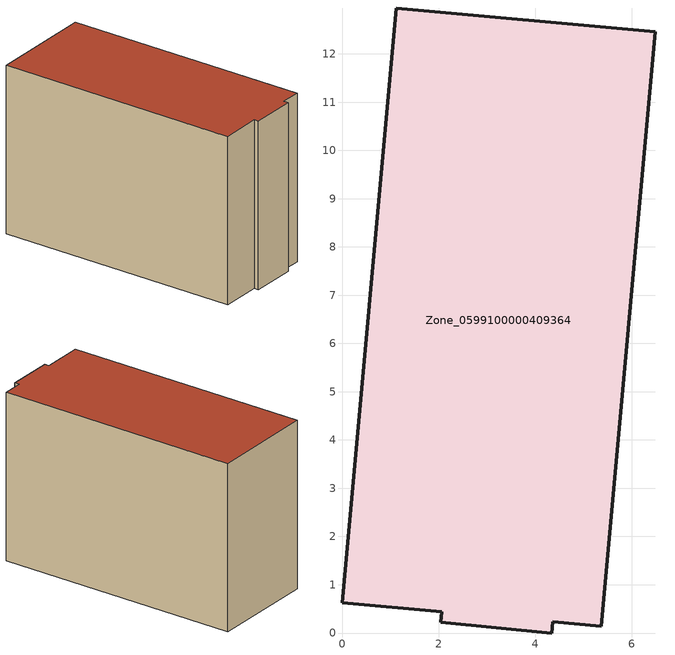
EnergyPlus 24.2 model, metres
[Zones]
Zone_0599100000409364
 floor ground (C_G): 6.49,12.46 5.38,0.14 4.37,0.24 4.34,0 2.05,0.22 2.06,0.44 0,0.63 1.12,12.95 z0
 wall outside (C_F): 2.06,0.44 2.05,0.22 4.34,0 4.37,0.24 5.38,0.14 6.49,12.46 1.12,12.95 0,0.63 2.06,0.44 z0:8.54
 roof outside (C_R): 6.49,12.46 1.12,12.95 0,0.63 2.06,0.44 2.05,0.22 4.34,0 4.37,0.24 5.38,0.14 z8.54
[BUILDING]
Pand.0599100000409364: North Axis=0; Terrain=City; Loads Convergence Tolerance Value=0.04; Temperature Convergence Tolerance Value=0.4; Solar Distribution=FullExterior; Maximum Number of Warmup Days=25; Minimum Number of Warmup Days=1
[Site:Location]
Rotterdam.The.Hague.AP_ZH_NLD Design_Conditions: Latitude=51.96; Longitude=4.45; Time Zone=1; Elevation=-4.5
[SITE:GROUNDTEMPERATURE:BUILDINGSURFACE]
18, 18, 18, 18, 18, 18, 18, 18, 18, 18, 18, 18
[MATERIAL] Thermal Absorptance=0.9; Solar Absorptance=0.7; Visible Absorptance=0.7
Name | Roughness | Thickness | Conductivity | Density | Specific Heat
G.TI.1992-2005 | MediumSmooth | 0.15 | 0.06 | 540 | 1210
F.TI.1992-2005 | Rough | 0.3 | 0.12 | 1920 | 840
R.TI.1992-2005 | MediumRough | 0.2 | 0.08 | 1500 | 1000
[CONSTRUCTION]
C_G: G.TI.1992-2005
C_F: F.TI.1992-2005
C_R: R.TI.1992-2005
[ZONE]
Zone_0599100000409364: Type=1; Multiplier=1; Ceiling Height=Autocalculate; Volume=Autocalculate; Floor Area=autocalculate; Part of Total Floor Area=Yes
[ZONEINFILTRATION:DESIGNFLOWRATE]
Infil_Zone_0599100000409364: Zone or ZoneList or Space or SpaceList=Zone_0599100000409364; Schedule=AlwaysOn; Design Flow Rate Calculation Method=Flow/Area; Flow Rate per Floor Area=0.0015; Constant Term Coefficient=1; Temperature Term Coefficient=0; Velocity Term Coefficient=0; Velocity Squared Term Coefficient=0
[HVACTEMPLATE:ZONE:IDEALLOADSAIRSYSTEM]
Zone_0599100000409364: Maximum Heating Supply Air Temperature=50; Minimum Cooling Supply Air Temperature=13; Maximum Heating Supply Air Humidity Ratio=0.0156; Minimum Cooling Supply Air Humidity Ratio=0.0077; Heating Limit=NoLimit; Cooling Limit=NoLimit; Dehumidification Control Type=ConstantSensibleHeatRatio; Cooling Sensible Heat Ratio=0.7; Dehumidification Setpoint=60; Humidification Control Type=None; Humidification Setpoint=30; Outdoor Air Method=None; Outdoor Air Flow Rate per Person=0.00944; Outdoor Air Flow Rate per Zone Floor Area=0; Outdoor Air Flow Rate per Zone=0; Demand Controlled Ventilation Type=None; Outdoor Air Economizer Type=NoEconomizer; Heat Recovery Type=None; Sensible Heat Recovery Effectiveness=0.7; Latent Heat Recovery Effectiveness=0.65
[ZONECONTROL:THERMOSTAT]
ThermostatControl_Zone_0599100000409364: Zone or ZoneList=Zone_0599100000409364; Control Type Schedule=DualSetpointControlType; Control 1=Thermostat_Zone_0599100000409364; Temperature Difference Between Cutout And Setpoint=0
[THERMOSTATSETPOINT:DUALSETPOINT]
Thermostat_Zone_0599100000409364: Heating Setpoint Temperature Schedule=HeatingSetpoint_Zone_0599100000409364; Cooling Setpoint Temperature Schedule=CoolingSetpoint_Zone_0599100000409364
[SCHEDULE:COMPACT]
HeatingSetpoint_Zone_0599100000409364: Through: 12/31, For: AllDays, Until: 24:00, 21
CoolingSetpoint_Zone_0599100000409364: Through: 12/31, For: AllDays, Until: 24:00, 24
DualSetpointControlType: Through: 12/31, For: AllDays, Until: 24:00, 4
AlwaysOn: Through: 12/31, For: AllDays, Until: 24:00, 1
